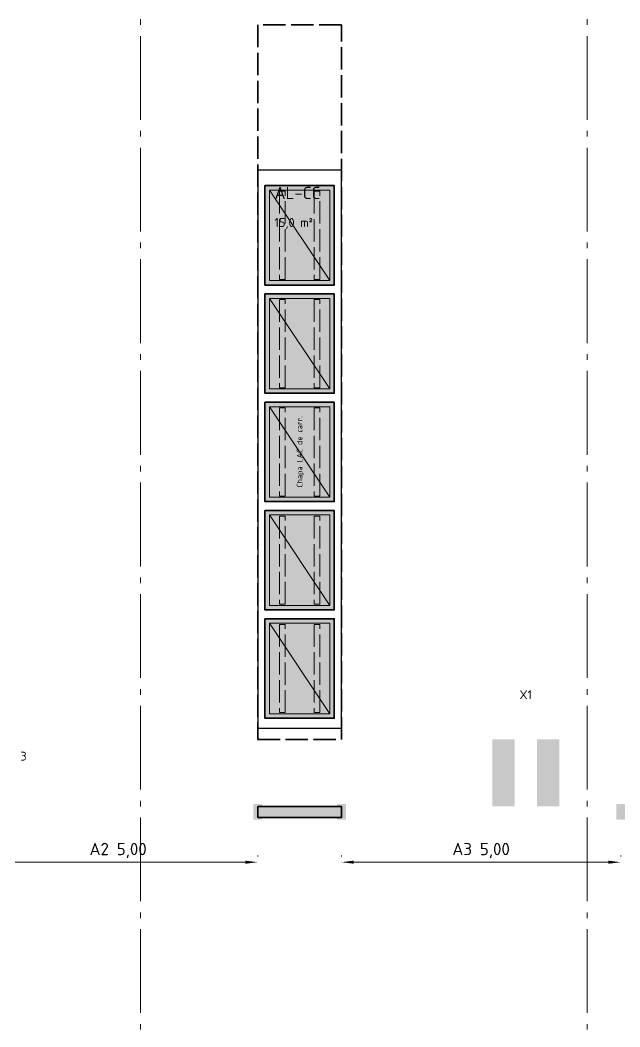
# Model space of a CAD drawing. Header units: millimetres. Extents: x 0 to 1682, y 0 to 1189.
# Drawn here: x 477.5 to 584.8, y 767.5 to 947.9 of the extents above; entities that cross this region are included whole.
import ezdxf
from ezdxf.enums import TextEntityAlignment as Align

# ---------------------------------------------------------------- set-up
doc = ezdxf.new("R2010")
doc.units = ezdxf.units.MM
doc.linetypes.add('IRAM-E-TRAZOS', pattern=[5, 4, -1])
doc.linetypes.add('IRAM-F-TRAZO-PUNTO', pattern=[20, 15, -2, 1, -2])
for name, color, linetype, lineweight in [('A-COTA', 7, 'CONTINUOUS', 18), ('A-EJE', 1, 'IRAM-F-TRAZO-PUNTO', 18), ('A-EQUIPO-FINO', 8, 'CONTINUOUS', 13), ('A-EQUIPO-OCULTO', 8, 'IRAM-E-TRAZOS', 13), ('A-EQUIPO-RELLENO', 9, 'CONTINUOUS', 13), ('A-SECTOR', 1, 'CONTINUOUS', 25), ('A-TEXTO', 7, 'CONTINUOUS', 18), ('S-INCENDIO', 1, 'CONTINUOUS', 25)]:
    doc.layers.add(name, color=color, linetype=linetype, lineweight=lineweight)
for name, color, linetype, lineweight, true_color in [('A-DEFENSA', 2, 'CONTINUOUS', 35, 0xe6b400), ('A-EQUIPO', 30, 'CONTINUOUS', 35, 0xe67800), ('A-PASILLO', 2, 'IRAM-E-TRAZOS', 35, 0xd7a500), ('A-SENDA', 2, 'CONTINUOUS', 25, 0xd7a500)]:
    doc.layers.add(name, color=color, linetype=linetype, lineweight=lineweight, true_color=true_color)
doc.styles.add('ISO3098', font='isocpeur.ttf')
doc.dimstyles.new('FLAMA-IRAM', dxfattribs={"dimtxt": 3.5, "dimasz": 3.5, "dimexe": 2, "dimexo": 1.5, "dimgap": 1, "dimtad": 1, "dimdec": 1, "dimtxsty": 'ISO3098', "dimblk": 'IRAM_FLECHA', "dimblk1": 'IRAM_FLECHA', "dimblk2": 'IRAM_FLECHA', "dimcen": 2.5, "dimclrd": 3, "dimclre": 3, "dimclrt": 3, "dimazin": 3, "dimtfac": 1, "dimtmove": 0, "dimatfit": 3, "dimlwd": 18, "dimlwe": 18})

# ---------------------------------------------------------------- blocks, each defined once
blk = doc.blocks.new('IRAM_FLECHA')
blk.add_solid([(0, 0), (-1, 0.125), (-1, -0.125)])

msp = doc.modelspace()

# ---------------------------------------------------------------- hatches: boundary and pattern name
at = {"layer": 'A-DEFENSA', "true_color": 0x1e1e1e}
h = msp.add_hatch(color=7, dxfattribs=at)
h.dxf.hatch_style = 1
h.paths.add_polyline_path([(519.2, 804.6), (520.8, 804.6), (520.8, 807.4), (519.2, 807.4)])
at = {"layer": 'A-DEFENSA', "true_color": 0xf5c800}
h = msp.add_hatch(color=7, dxfattribs=at)
h.dxf.hatch_style = 1
h.paths.add_polyline_path([(520, 805), (535, 805), (535, 807), (520, 807)])
at = {"layer": 'A-DEFENSA', "true_color": 0x1e1e1e}
h = msp.add_hatch(color=7, dxfattribs=at)
h.dxf.hatch_style = 1
h.paths.add_polyline_path([(534.2, 804.6), (535.8, 804.6), (535.8, 807.4), (534.2, 807.4)])
h = msp.add_hatch(color=7, dxfattribs=at)
h.dxf.hatch_style = 1
h.paths.add_polyline_path([(584.2, 804.6), (585.8, 804.6), (585.8, 807.4), (584.2, 807.4)])
at = {"layer": 'A-EQUIPO-RELLENO', "true_color": 0xe8ecf2}
h = msp.add_hatch(color=7, dxfattribs=at)
h.dxf.hatch_style = 1
h.paths.add_polyline_path([(521.3, 918.2), (521.3, 900.4), (533.7, 900.4), (533.7, 918.2)])
h = msp.add_hatch(color=7, dxfattribs=at)
h.dxf.hatch_style = 1
h.paths.add_polyline_path([(521.3, 898.8), (521.3, 881), (533.7, 881), (533.7, 898.8)])
h = msp.add_hatch(color=7, dxfattribs=at)
h.dxf.hatch_style = 1
h.paths.add_polyline_path([(521.3, 879.4), (521.3, 861.6), (533.7, 861.6), (533.7, 879.4)])
h = msp.add_hatch(color=7, dxfattribs=at)
h.dxf.hatch_style = 1
h.paths.add_polyline_path([(521.3, 860), (521.3, 842.2), (533.7, 842.2), (533.7, 860)])
h = msp.add_hatch(color=7, dxfattribs=at)
h.dxf.hatch_style = 1
h.paths.add_polyline_path([(521.3, 840.6), (521.3, 822.8), (533.7, 822.8), (533.7, 840.6)])
at = {"layer": 'A-SENDA', "true_color": 0xd7a500}
h = msp.add_hatch(color=7, dxfattribs=at)
h.dxf.hatch_style = 1
h.paths.add_polyline_path([(562, 807), (566, 807), (566, 819), (562, 819)])
h = msp.add_hatch(color=7, dxfattribs=at)
h.dxf.hatch_style = 1
h.paths.add_polyline_path([(570, 807), (574, 807), (574, 819), (570, 819)])

# ---------------------------------------------------------------- linework, layer by layer
at = {"layer": 'A-DEFENSA'}
for p, q in [((520, 807), (535, 807)), ((520, 805), (535, 805))]:
    msp.add_line(p, q, dxfattribs=at)
at = {"layer": 'A-EJE'}
for p, q in [((499, 530), (499, 1060)), ((579, 530), (579, 1060))]:
    msp.add_line(p, q, dxfattribs=at)
at = {"layer": 'A-EQUIPO'}
for points in [[(521.3, 918.2), (521.3, 900.4), (533.7, 900.4), (533.7, 918.2)], [(521.3, 898.8), (521.3, 881), (533.7, 881), (533.7, 898.8)], [(521.3, 879.4), (521.3, 861.6), (533.7, 861.6), (533.7, 879.4)], [(521.3, 860), (521.3, 842.2), (533.7, 842.2), (533.7, 860)], [(521.3, 840.6), (521.3, 822.8), (533.7, 822.8), (533.7, 840.6)]]:
    msp.add_lwpolyline(points, close=True, dxfattribs=at)
at = {"layer": 'A-EQUIPO-FINO'}
for p, q in [((522.1, 917.4), (532.9, 901.2)), ((522.1, 898), (532.9, 881.8)), ((522.1, 878.6), (532.9, 862.4)), ((522.1, 859.2), (532.9, 843)), ((522.1, 839.8), (532.9, 823.6))]:
    msp.add_line(p, q, dxfattribs=at)
for points in [[(522.1, 917.4), (522.1, 901.2), (532.9, 901.2), (532.9, 917.4)], [(522.1, 898), (522.1, 881.8), (532.9, 881.8), (532.9, 898)], [(522.1, 878.6), (522.1, 862.4), (532.9, 862.4), (532.9, 878.6)], [(522.1, 859.2), (522.1, 843), (532.9, 843), (532.9, 859.2)], [(522.1, 839.8), (522.1, 823.6), (532.9, 823.6), (532.9, 839.8)]]:
    msp.add_lwpolyline(points, close=True, dxfattribs=at)
at = {"layer": 'A-EQUIPO-OCULTO'}
for points in [[(523.9, 917.2), (523.9, 901.4), (524.9, 901.4), (524.9, 917.2)], [(530.1, 917.2), (530.1, 901.4), (531.1, 901.4), (531.1, 917.2)], [(523.9, 897.8), (523.9, 882), (524.9, 882), (524.9, 897.8)], [(530.1, 897.8), (530.1, 882), (531.1, 882), (531.1, 897.8)], [(523.9, 878.4), (523.9, 862.6), (524.9, 862.6), (524.9, 878.4)], [(530.1, 878.4), (530.1, 862.6), (531.1, 862.6), (531.1, 878.4)], [(523.9, 859), (523.9, 843.2), (524.9, 843.2), (524.9, 859)], [(530.1, 859), (530.1, 843.2), (531.1, 843.2), (531.1, 859)], [(523.9, 839.6), (523.9, 823.8), (524.9, 823.8), (524.9, 839.6)], [(530.1, 839.6), (530.1, 823.8), (531.1, 823.8), (531.1, 839.6)]]:
    msp.add_lwpolyline(points, close=True, dxfattribs=at)
at = {"layer": 'A-PASILLO'}
for p, q in [((535, 947), (520, 947)), ((520, 947), (520, 819)), ((535, 819), (535, 947)), ((520, 819), (535, 819)), ((535, 807), (520, 807)), ((520, 807), (520, 805)), ((535, 805), (535, 807)), ((520, 805), (535, 805))]:
    msp.add_line(p, q, dxfattribs=at)
at = {"layer": 'A-SECTOR'}
msp.add_lwpolyline([(520, 821), (535, 821), (535, 921), (520, 921)], close=True, dxfattribs=at)

# ---------------------------------------------------------------- texts
at = {"layer": 'A-TEXTO', "style": 'ISO3098'}
for s, height, p in [('AL-CC', 2.2, (523, 918)), ('15,0 m²', 1.6, (523, 912.4))]:
    msp.add_text(s, height=height, dxfattribs=at).set_placement(p, align=Align.TOP_LEFT)
msp.add_text('Chapa LAC de carr.', height=0.992, rotation=90, dxfattribs=at).set_placement((527.5, 870.5), align=Align.MIDDLE_CENTER)
msp.add_text('X1', height=1.6, dxfattribs=at).set_placement((568, 827), align=Align.MIDDLE_CENTER)
at = {"layer": 'S-INCENDIO', "style": 'ISO3098'}
msp.add_text('3', height=1.6, dxfattribs=at).set_placement((477.5, 816), align=Align.MIDDLE_LEFT)

# ---------------------------------------------------------------- dimensions: what is measured, and where the dimension line sits
at = {"layer": 'A-COTA'}
for base, p1, p2, text in [((470, 797), (470, 797), (520, 797), 'A2 <>'), ((535, 797), (535, 797), (585, 797), 'A3 <>')]:
    msp.add_linear_dim(base=base, p1=p1, p2=p2, text=text, dimstyle='FLAMA-IRAM', override={"dimtxt": 2.2, "dimasz": 2.2, "dimexe": 1.2, "dimexo": 1, "dimdec": 2, "dimlfac": 0.1, "dimzin": 0}, dxfattribs=at).render()

doc.saveas('drawing.dxf')
